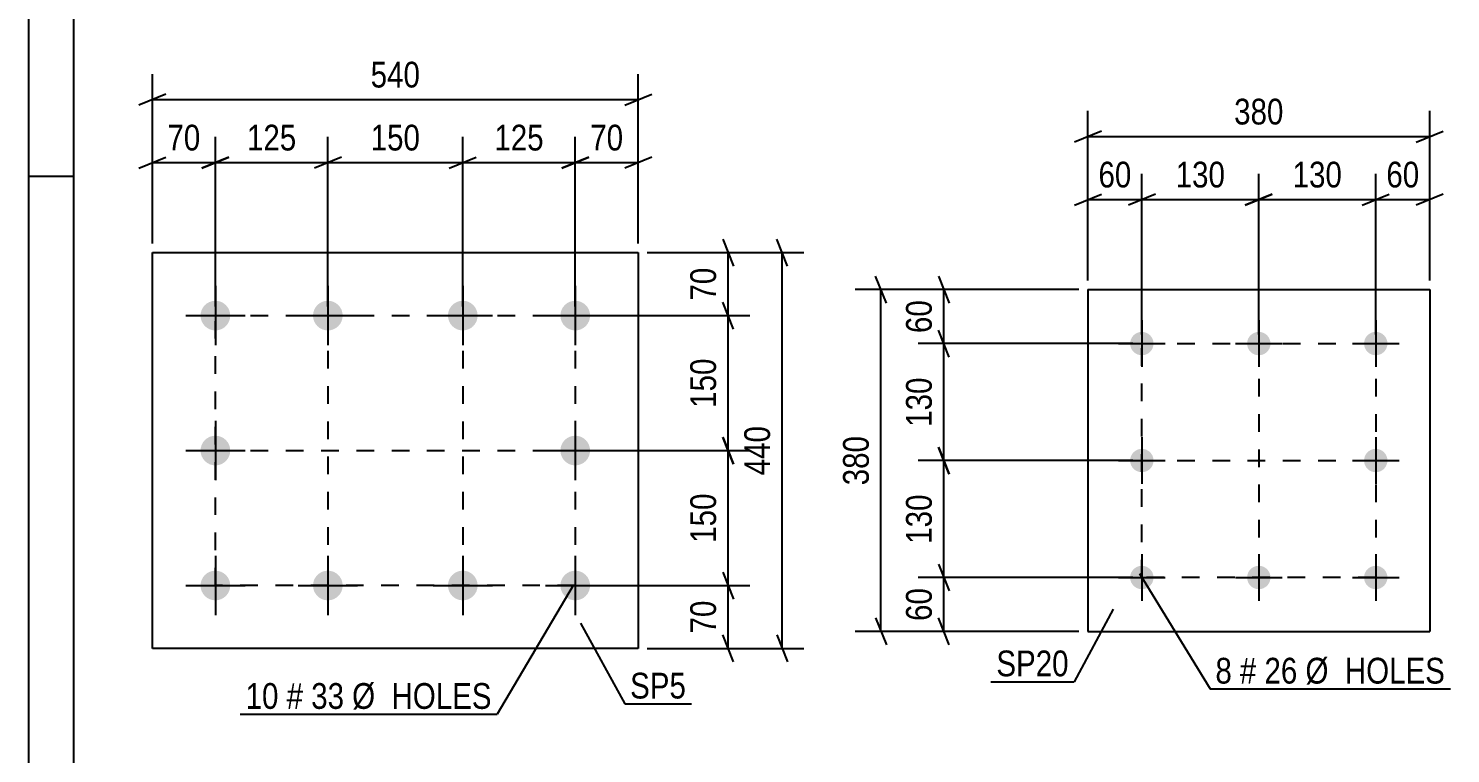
# Model space of a CAD drawing. Header units: millimetres. Extents: x 0 to 420, y 0 to 297.
# Drawn here: x 0 to 158.1, y 84.9 to 165.5 of the extents above; entities that cross this region are included whole.
import ezdxf

# ---------------------------------------------------------------- set-up
doc = ezdxf.new("R2010")
doc.units = ezdxf.units.MM
doc.linetypes.add('DXK_LINE_DOT2', pattern=[3.9198, 1.9599, -1.9599])
doc.styles.add('Arial Narrow', font='ARIALN.TTF', dxfattribs={"height": 0.2})

# ---------------------------------------------------------------- blocks, each defined once
blk = doc.blocks.new('Unknown-284856704-1134')
at = {"color": 5, "linetype": 'Continuous'}
for p, q in [((0, 297), (0, 0)), ((5, 292), (5, 5)), ((5, 149), (0, 149))]:
    blk.add_line(p, q, dxfattribs=at)
blk = doc.blocks.new('Part-284856704-8885 - 8884')
at = {"color": 2, "linetype": 'Continuous'}
for p, q in [((117.76, 136.43), (117.76, 98.43)), ((117.76, 136.43), (155.76, 136.43)), ((155.76, 136.43), (155.76, 98.43)), ((117.76, 98.43), (155.76, 98.43))]:
    blk.add_line(p, q, dxfattribs=at)
blk = doc.blocks.new('Bolt-284856704-8886 - 8884')
at = {"linetype": 'Continuous'}
for points in [[(123.76, 131.73, -1), (123.76, 129.13, -1)], [(136.76, 131.73, -1), (136.76, 129.13, -1)], [(149.76, 131.73, -1), (149.76, 129.13, -1)], [(123.76, 118.73, -1), (123.76, 116.13, -1)], [(149.76, 118.73, -1), (149.76, 116.13, -1)], [(123.76, 105.73, -1), (123.76, 103.13, -1)], [(136.76, 105.73, -1), (136.76, 103.13, -1)], [(149.76, 105.73, -1), (149.76, 103.13, -1)]]:
    blk.add_hatch(color=1, dxfattribs=at).paths.add_polyline_path(points)
at = {"color": 1, "linetype": 'Continuous'}
for p, q in [((123.76, 133.03), (123.76, 127.83)), ((136.76, 133.03), (136.76, 127.83)), ((149.76, 133.03), (149.76, 127.83)), ((121.16, 130.43), (126.36, 130.43)), ((134.16, 130.43), (139.36, 130.43)), ((147.16, 130.43), (152.36, 130.43)), ((123.76, 120.03), (123.76, 114.83)), ((149.76, 120.03), (149.76, 114.83)), ((121.16, 117.43), (126.36, 117.43)), ((147.16, 117.43), (152.36, 117.43)), ((123.76, 107.03), (123.76, 101.83)), ((136.76, 107.03), (136.76, 101.83)), ((149.76, 107.03), (149.76, 101.83)), ((121.16, 104.43), (126.36, 104.43)), ((134.16, 104.43), (139.36, 104.43)), ((147.16, 104.43), (152.36, 104.43))]:
    blk.add_line(p, q, dxfattribs=at)
blk = doc.blocks.new('Part-284856704-8923 - 8922')
at = {"color": 2, "linetype": 'Continuous'}
for p, q in [((13.78, 96.54), (13.78, 140.54)), ((13.78, 140.54), (67.78, 140.54)), ((67.78, 140.54), (67.78, 96.54)), ((67.78, 96.54), (13.78, 96.54))]:
    blk.add_line(p, q, dxfattribs=at)
blk = doc.blocks.new('Bolt-284856704-8924 - 8922')
at = {"linetype": 'Continuous'}
for points in [[(20.78, 135.19, -1), (20.78, 131.89, -1)], [(33.28, 135.19, -1), (33.28, 131.89, -1)], [(48.28, 135.19, -1), (48.28, 131.89, -1)], [(60.78, 135.19, -1), (60.78, 131.89, -1)], [(20.78, 120.19, -1), (20.78, 116.89, -1)], [(60.78, 120.19, -1), (60.78, 116.89, -1)], [(20.78, 105.19, -1), (20.78, 101.89, -1)], [(33.28, 105.19, -1), (33.28, 101.89, -1)], [(48.28, 105.19, -1), (48.28, 101.89, -1)], [(60.78, 105.19, -1), (60.78, 101.89, -1)]]:
    blk.add_hatch(color=1, dxfattribs=at).paths.add_polyline_path(points)
at = {"color": 1, "linetype": 'Continuous'}
for p, q in [((20.78, 136.84), (20.78, 130.24)), ((33.28, 136.84), (33.28, 130.24)), ((48.28, 136.84), (48.28, 130.24)), ((60.78, 136.84), (60.78, 130.24)), ((17.48, 133.54), (24.08, 133.54)), ((29.98, 133.54), (36.58, 133.54)), ((44.98, 133.54), (51.58, 133.54)), ((57.48, 133.54), (64.08, 133.54)), ((20.78, 121.84), (20.78, 115.24)), ((60.78, 121.84), (60.78, 115.24)), ((17.48, 118.54), (24.08, 118.54)), ((57.48, 118.54), (64.08, 118.54)), ((20.78, 106.84), (20.78, 100.24)), ((33.28, 106.84), (33.28, 100.24)), ((48.28, 106.84), (48.28, 100.24)), ((60.78, 106.84), (60.78, 100.24)), ((17.48, 103.54), (24.08, 103.54)), ((29.98, 103.54), (36.58, 103.54)), ((44.98, 103.54), (51.58, 103.54)), ((57.48, 103.54), (64.08, 103.54))]:
    blk.add_line(p, q, dxfattribs=at)
blk = doc.blocks.new('Rectangle-284856704-11395 - 8884')
at = {"color": 1, "linetype": 'DXK_LINE_DOT2'}
blk.add_lwpolyline([(123.76, 130.43), (149.76, 130.43), (149.76, 104.43), (123.76, 104.43), (123.76, 130.43)], close=True, dxfattribs=at)
blk = doc.blocks.new('Rectangle-284856704-11364 - 8922')
at = {"color": 1, "linetype": 'DXK_LINE_DOT2'}
blk.add_lwpolyline([(20.78, 133.54), (60.78, 133.54), (60.78, 103.54), (20.78, 103.54), (20.78, 133.54)], close=True, dxfattribs=at)
blk = doc.blocks.new('Line-284856704-11405 - 8884')
at = {"color": 1, "linetype": 'DXK_LINE_DOT2'}
blk.add_line((123.76, 117.43), (149.76, 117.43), dxfattribs=at)
blk = doc.blocks.new('Line-284856704-11374 - 8922')
at = {"color": 1, "linetype": 'DXK_LINE_DOT2'}
blk.add_line((20.78, 118.54), (60.78, 118.54), dxfattribs=at)
blk = doc.blocks.new('Line-284856704-11412 - 8884')
at = {"color": 1, "linetype": 'DXK_LINE_DOT2'}
blk.add_line((136.76, 130.43), (136.76, 104.43), dxfattribs=at)
blk = doc.blocks.new('Line-284856704-11381 - 8922')
at = {"color": 1, "linetype": 'DXK_LINE_DOT2'}
blk.add_line((33.28, 133.54), (33.28, 103.54), dxfattribs=at)
blk = doc.blocks.new('Line-284856704-11388 - 8922')
at = {"color": 1, "linetype": 'DXK_LINE_DOT2'}
blk.add_line((48.28, 133.54), (48.28, 103.54), dxfattribs=at)
blk = doc.blocks.new('StraightDimension-284856704-11667 - 8884')
at = {"color": 7, "linetype": 'Continuous'}
for p, q in [((136.76, 131.43), (136.76, 149.28)), ((149.76, 131.43), (149.76, 149.28)), ((138.26, 147.03), (135.26, 145.83)), ((148.26, 145.83), (151.26, 147.03)), ((136.76, 146.43), (149.76, 146.43))]:
    blk.add_line(p, q, dxfattribs=at)
at = {"color": 0}
blk.add_wipeout([(146.61, 147.18), (146.61, 151.38), (139.92, 151.38), (139.92, 147.18)], dxfattribs=at)
at = {"color": 3, "style": 'Arial Narrow'}
blk.add_text('130', height=2.863, dxfattribs=at).set_placement((140.52, 147.78))
blk = doc.blocks.new('StraightDimension-284856704-9248 - 8884')
at = {"color": 7, "linetype": 'Continuous'}
for p, q in [((101.16, 105.93), (102.36, 102.93)), ((122.76, 104.43), (98.91, 104.43)), ((101.76, 98.43), (101.76, 104.43)), ((102.36, 96.93), (101.16, 99.93)), ((116.76, 98.43), (98.91, 98.43))]:
    blk.add_line(p, q, dxfattribs=at)
at = {"color": 0}
blk.add_wipeout([(101.01, 103.85), (96.81, 103.85), (96.81, 99), (101.01, 99)], dxfattribs=at)
at = {"color": 3, "style": 'Arial Narrow'}
blk.add_text('60', height=2.863, rotation=90.0002, dxfattribs=at).set_placement((100.41, 99.6))
blk = doc.blocks.new('StraightDimension-284856704-9245 - 8884')
at = {"color": 7, "linetype": 'Continuous'}
for p, q in [((101.16, 137.93), (102.36, 134.93)), ((116.76, 136.43), (98.91, 136.43)), ((101.76, 130.43), (101.76, 136.43)), ((102.36, 128.93), (101.16, 131.93)), ((122.76, 130.43), (98.91, 130.43))]:
    blk.add_line(p, q, dxfattribs=at)
at = {"color": 0}
blk.add_wipeout([(101.01, 135.85), (96.81, 135.85), (96.81, 131), (101.01, 131)], dxfattribs=at)
at = {"color": 3, "style": 'Arial Narrow'}
blk.add_text('60', height=2.863, rotation=90.0002, dxfattribs=at).set_placement((100.41, 131.6))
blk = doc.blocks.new('StraightDimension-284856704-9261 - 8884')
at = {"color": 7, "linetype": 'Continuous'}
for p, q in [((95.36, 134.93), (94.16, 137.93)), ((116.76, 136.43), (91.91, 136.43)), ((94.76, 98.43), (94.76, 136.43)), ((94.16, 99.93), (95.36, 96.93)), ((116.76, 98.43), (91.91, 98.43))]:
    blk.add_line(p, q, dxfattribs=at)
at = {"color": 0}
blk.add_wipeout([(94.01, 120.77), (89.81, 120.77), (89.81, 114.08), (94.01, 114.08)], dxfattribs=at)
at = {"color": 3, "style": 'Arial Narrow'}
blk.add_text('380', height=2.863, rotation=90.0002, dxfattribs=at).set_placement((93.41, 114.68))
blk = doc.blocks.new('StraightDimension-284856704-9265 - 8884')
at = {"color": 7, "linetype": 'Continuous'}
for p, q in [((149.76, 131.43), (149.76, 149.28)), ((155.76, 137.43), (155.76, 149.28)), ((148.26, 145.83), (151.26, 147.03)), ((157.26, 147.03), (154.26, 145.83)), ((149.76, 146.43), (155.76, 146.43))]:
    blk.add_line(p, q, dxfattribs=at)
at = {"color": 0}
blk.add_wipeout([(155.19, 147.18), (155.19, 151.38), (150.34, 151.38), (150.34, 147.18)], dxfattribs=at)
at = {"color": 3, "style": 'Arial Narrow'}
blk.add_text('60', height=2.863, dxfattribs=at).set_placement((150.94, 147.78))
blk = doc.blocks.new('StraightDimension-284856704-9268 - 8884')
at = {"color": 7, "linetype": 'Continuous'}
for p, q in [((117.76, 137.43), (117.76, 149.28)), ((123.76, 131.43), (123.76, 149.28)), ((116.26, 145.83), (119.26, 147.03)), ((125.26, 147.03), (122.26, 145.83)), ((117.76, 146.43), (123.76, 146.43))]:
    blk.add_line(p, q, dxfattribs=at)
at = {"color": 0}
blk.add_wipeout([(123.19, 147.18), (123.19, 151.38), (118.34, 151.38), (118.34, 147.18)], dxfattribs=at)
at = {"color": 3, "style": 'Arial Narrow'}
blk.add_text('60', height=2.863, dxfattribs=at).set_placement((118.94, 147.78))
blk = doc.blocks.new('StraightDimension-284856704-9281 - 8884')
at = {"color": 7, "linetype": 'Continuous'}
for p, q in [((117.76, 137.43), (117.76, 156.28)), ((155.76, 137.43), (155.76, 156.28)), ((119.26, 154.03), (116.26, 152.83)), ((117.76, 153.43), (155.76, 153.43)), ((154.26, 152.83), (157.26, 154.03))]:
    blk.add_line(p, q, dxfattribs=at)
at = {"color": 0}
blk.add_wipeout([(140.11, 154.18), (140.11, 158.38), (133.42, 158.38), (133.42, 154.18)], dxfattribs=at)
at = {"color": 3, "style": 'Arial Narrow'}
blk.add_text('380', height=2.863, dxfattribs=at).set_placement((134.02, 154.78))
blk = doc.blocks.new('StraightDimension-284856704-11643 - 8884')
at = {"color": 7, "linetype": 'Continuous'}
for p, q in [((102.36, 115.93), (101.16, 118.93)), ((122.76, 117.43), (98.91, 117.43)), ((101.76, 104.43), (101.76, 117.43)), ((101.16, 105.93), (102.36, 102.93)), ((122.76, 104.43), (98.91, 104.43))]:
    blk.add_line(p, q, dxfattribs=at)
at = {"color": 0}
blk.add_wipeout([(101.01, 114.27), (96.81, 114.27), (96.81, 107.58), (101.01, 107.58)], dxfattribs=at)
at = {"color": 3, "style": 'Arial Narrow'}
blk.add_text('130', height=2.863, rotation=90.0002, dxfattribs=at).set_placement((100.41, 108.18))
blk = doc.blocks.new('StraightDimension-284856704-11645 - 8884')
at = {"color": 7, "linetype": 'Continuous'}
for p, q in [((102.36, 128.93), (101.16, 131.93)), ((122.76, 130.43), (98.91, 130.43)), ((101.76, 117.43), (101.76, 130.43)), ((101.16, 118.93), (102.36, 115.93)), ((122.76, 117.43), (98.91, 117.43))]:
    blk.add_line(p, q, dxfattribs=at)
at = {"color": 0}
blk.add_wipeout([(101.01, 127.27), (96.81, 127.27), (96.81, 120.58), (101.01, 120.58)], dxfattribs=at)
at = {"color": 3, "style": 'Arial Narrow'}
blk.add_text('130', height=2.863, rotation=90.0002, dxfattribs=at).set_placement((100.41, 121.18))
blk = doc.blocks.new('StraightDimension-284856704-11665 - 8884')
at = {"color": 7, "linetype": 'Continuous'}
for p, q in [((123.76, 131.43), (123.76, 149.28)), ((136.76, 131.43), (136.76, 149.28)), ((125.26, 147.03), (122.26, 145.83)), ((135.26, 145.83), (138.26, 147.03)), ((123.76, 146.43), (136.76, 146.43))]:
    blk.add_line(p, q, dxfattribs=at)
at = {"color": 0}
blk.add_wipeout([(133.61, 147.18), (133.61, 151.38), (126.92, 151.38), (126.92, 147.18)], dxfattribs=at)
at = {"color": 3, "style": 'Arial Narrow'}
blk.add_text('130', height=2.863, dxfattribs=at).set_placement((127.52, 147.78))
blk = doc.blocks.new('StraightDimension-284856704-9345 - 8922')
at = {"color": 7, "linetype": 'Continuous'}
for p, q in [((60.78, 134.54), (60.78, 153.39)), ((67.78, 141.54), (67.78, 153.39)), ((59.28, 149.94), (62.28, 151.14)), ((60.78, 150.54), (67.78, 150.54)), ((69.28, 151.14), (66.28, 149.94))]:
    blk.add_line(p, q, dxfattribs=at)
at = {"color": 0}
blk.add_wipeout([(66.71, 151.29), (66.71, 155.49), (61.85, 155.49), (61.85, 151.29)], dxfattribs=at)
at = {"color": 3, "style": 'Arial Narrow'}
blk.add_text('70', height=2.863, dxfattribs=at).set_placement((62.45, 151.89))
blk = doc.blocks.new('StraightDimension-284856704-9325 - 8922')
at = {"color": 7, "linetype": 'Continuous'}
for p, q in [((77.18, 142.04), (78.38, 139.04)), ((68.78, 140.54), (80.18, 140.54)), ((77.78, 133.54), (77.78, 140.54)), ((78.38, 132.04), (77.18, 135.04)), ((61.78, 133.54), (80.18, 133.54))]:
    blk.add_line(p, q, dxfattribs=at)
at = {"color": 0}
blk.add_wipeout([(77.03, 139.46), (72.83, 139.46), (72.83, 134.61), (77.03, 134.61)], dxfattribs=at)
at = {"color": 3, "style": 'Arial Narrow'}
blk.add_text('70', height=2.863, rotation=90.0002, dxfattribs=at).set_placement((76.43, 135.21))
blk = doc.blocks.new('StraightDimension-284856704-9328 - 8922')
at = {"color": 7, "linetype": 'Continuous'}
for p, q in [((77.18, 105.04), (78.38, 102.04)), ((61.78, 103.54), (80.18, 103.54)), ((77.78, 96.54), (77.78, 103.54)), ((78.38, 95.04), (77.18, 98.04)), ((68.78, 96.54), (80.18, 96.54))]:
    blk.add_line(p, q, dxfattribs=at)
at = {"color": 0}
blk.add_wipeout([(77.03, 102.46), (72.83, 102.46), (72.83, 97.61), (77.03, 97.61)], dxfattribs=at)
at = {"color": 3, "style": 'Arial Narrow'}
blk.add_text('70', height=2.863, rotation=90.0002, dxfattribs=at).set_placement((76.43, 98.21))
blk = doc.blocks.new('StraightDimension-284856704-9341 - 8922')
at = {"color": 7, "linetype": 'Continuous'}
for p, q in [((84.38, 139.04), (83.18, 142.04)), ((68.78, 140.54), (86.18, 140.54)), ((83.78, 96.54), (83.78, 140.54)), ((83.18, 98.04), (84.38, 95.04)), ((68.78, 96.54), (86.18, 96.54))]:
    blk.add_line(p, q, dxfattribs=at)
at = {"color": 0}
blk.add_wipeout([(83.03, 121.88), (78.83, 121.88), (78.83, 115.19), (83.03, 115.19)], dxfattribs=at)
at = {"color": 3, "style": 'Arial Narrow'}
blk.add_text('440', height=2.863, rotation=90.0002, dxfattribs=at).set_placement((82.43, 115.79))
blk = doc.blocks.new('StraightDimension-284856704-9349 - 8922')
at = {"color": 7, "linetype": 'Continuous'}
for p, q in [((13.78, 141.54), (13.78, 153.39)), ((20.78, 134.54), (20.78, 153.39)), ((12.28, 149.94), (15.28, 151.14)), ((13.78, 150.54), (20.78, 150.54)), ((22.28, 151.14), (19.28, 149.94))]:
    blk.add_line(p, q, dxfattribs=at)
at = {"color": 0}
blk.add_wipeout([(19.71, 151.29), (19.71, 155.49), (14.85, 155.49), (14.85, 151.29)], dxfattribs=at)
at = {"color": 3, "style": 'Arial Narrow'}
blk.add_text('70', height=2.863, dxfattribs=at).set_placement((15.45, 151.89))
blk = doc.blocks.new('StraightDimension-284856704-9365 - 8922')
at = {"color": 7, "linetype": 'Continuous'}
for p, q in [((13.78, 141.54), (13.78, 160.39)), ((67.78, 141.54), (67.78, 160.39)), ((15.28, 158.14), (12.28, 156.94)), ((66.28, 156.94), (69.28, 158.14)), ((13.78, 157.54), (67.78, 157.54))]:
    blk.add_line(p, q, dxfattribs=at)
at = {"color": 0}
blk.add_wipeout([(44.12, 158.29), (44.12, 162.49), (37.44, 162.49), (37.44, 158.29)], dxfattribs=at)
at = {"color": 3, "style": 'Arial Narrow'}
blk.add_text('540', height=2.863, dxfattribs=at).set_placement((38.04, 158.89))
blk = doc.blocks.new('StraightDimension-284856704-11737 - 8922')
at = {"color": 7, "linetype": 'Continuous'}
for p, q in [((78.38, 117.04), (77.18, 120.04)), ((61.78, 118.54), (80.18, 118.54)), ((77.78, 103.54), (77.78, 118.54)), ((77.18, 105.04), (78.38, 102.04)), ((61.78, 103.54), (80.18, 103.54))]:
    blk.add_line(p, q, dxfattribs=at)
at = {"color": 0}
blk.add_wipeout([(77.03, 114.38), (72.83, 114.38), (72.83, 107.69), (77.03, 107.69)], dxfattribs=at)
at = {"color": 3, "style": 'Arial Narrow'}
blk.add_text('150', height=2.863, rotation=90.0002, dxfattribs=at).set_placement((76.43, 108.29))
blk = doc.blocks.new('StraightDimension-284856704-11739 - 8922')
at = {"color": 7, "linetype": 'Continuous'}
for p, q in [((78.38, 132.04), (77.18, 135.04)), ((61.78, 133.54), (80.18, 133.54)), ((77.78, 118.54), (77.78, 133.54)), ((77.18, 120.04), (78.38, 117.04)), ((61.78, 118.54), (80.18, 118.54))]:
    blk.add_line(p, q, dxfattribs=at)
at = {"color": 0}
blk.add_wipeout([(77.03, 129.38), (72.83, 129.38), (72.83, 122.69), (77.03, 122.69)], dxfattribs=at)
at = {"color": 3, "style": 'Arial Narrow'}
blk.add_text('150', height=2.863, rotation=90.0002, dxfattribs=at).set_placement((76.43, 123.29))
blk = doc.blocks.new('StraightDimension-284856704-11741 - 8922')
at = {"color": 7, "linetype": 'Continuous'}
for p, q in [((20.78, 134.54), (20.78, 153.39)), ((33.28, 134.54), (33.28, 153.39)), ((19.28, 149.94), (22.28, 151.14)), ((20.78, 150.54), (33.28, 150.54)), ((34.78, 151.14), (31.78, 149.94))]:
    blk.add_line(p, q, dxfattribs=at)
at = {"color": 0}
blk.add_wipeout([(30.37, 151.29), (30.37, 155.49), (23.69, 155.49), (23.69, 151.29)], dxfattribs=at)
at = {"color": 3, "style": 'Arial Narrow'}
blk.add_text('125', height=2.863, dxfattribs=at).set_placement((24.29, 151.89))
blk = doc.blocks.new('StraightDimension-284856704-11743 - 8922')
at = {"color": 7, "linetype": 'Continuous'}
for p, q in [((33.28, 134.54), (33.28, 153.39)), ((48.28, 134.54), (48.28, 153.39)), ((34.78, 151.14), (31.78, 149.94)), ((33.28, 150.54), (48.28, 150.54)), ((46.78, 149.94), (49.78, 151.14))]:
    blk.add_line(p, q, dxfattribs=at)
at = {"color": 0}
blk.add_wipeout([(44.12, 151.29), (44.12, 155.49), (37.44, 155.49), (37.44, 151.29)], dxfattribs=at)
at = {"color": 3, "style": 'Arial Narrow'}
blk.add_text('150', height=2.863, dxfattribs=at).set_placement((38.04, 151.89))
blk = doc.blocks.new('StraightDimension-284856704-11745 - 8922')
at = {"color": 7, "linetype": 'Continuous'}
for p, q in [((48.28, 134.54), (48.28, 153.39)), ((60.78, 134.54), (60.78, 153.39)), ((46.78, 149.94), (49.78, 151.14)), ((48.28, 150.54), (60.78, 150.54)), ((62.28, 151.14), (59.28, 149.94))]:
    blk.add_line(p, q, dxfattribs=at)
at = {"color": 0}
blk.add_wipeout([(57.87, 151.29), (57.87, 155.49), (51.19, 155.49), (51.19, 151.29)], dxfattribs=at)
at = {"color": 3, "style": 'Arial Narrow'}
blk.add_text('125', height=2.863, dxfattribs=at).set_placement((51.79, 151.89))
blk = doc.blocks.new('Mark-284856704-9583 - 8884')
at = {"color": 0}
for points in [[(133.76, 92.64), (133.76, 95.64), (131.94, 95.64), (131.94, 92.64)], [(136.49, 92.64), (136.49, 95.64), (134.66, 95.64), (134.66, 92.64)], [(141.05, 92.64), (141.05, 95.64), (137.39, 95.64), (137.39, 92.64)], [(157.47, 92.64), (157.47, 95.64), (141.95, 95.64), (141.95, 92.64)]]:
    blk.add_wipeout(points, dxfattribs=at)
for points in [[(133.76, 92.64), (133.76, 95.64), (131.94, 95.64), (131.94, 92.64)], [(136.49, 92.64), (136.49, 95.64), (134.66, 95.64), (134.66, 92.64)], [(141.05, 92.64), (141.05, 95.64), (137.39, 95.64), (137.39, 92.64)], [(157.47, 92.64), (157.47, 95.64), (141.95, 95.64), (141.95, 92.64)]]:
    blk.add_wipeout(points, dxfattribs=at)
at = {"color": 7, "linetype": 'Continuous'}
for p, q in [((123.51, 104.87), (131.34, 92.04)), ((131.34, 92.04), (158.07, 92.04))]:
    blk.add_line(p, q, dxfattribs=at)
at = {"color": 3, "style": 'Arial Narrow'}
for s, height, p in [('8', 2.86, (131.94, 92.64)), ('#', 2.86, (134.66, 92.64)), ('26', 2.863, (137.39, 92.64)), ('Ø  HOLES', 2.863, (141.95, 92.64))]:
    blk.add_text(s, height=height, dxfattribs=at).set_placement(p)
blk = doc.blocks.new('Mark-284856704-9580 - 8884')
at = {"color": 0}
blk.add_wipeout([(115.63, 93.45), (115.63, 96.45), (107.59, 96.45), (107.59, 93.45)], dxfattribs=at)
blk.add_wipeout([(115.63, 93.45), (115.63, 96.45), (107.59, 96.45), (107.59, 93.45)], dxfattribs=at)
at = {"color": 30, "linetype": 'Continuous'}
for p in [(120.58, 100.91), (106.99, 92.85)]:
    blk.add_line(p, (116.23, 92.85), dxfattribs=at)
at = {"color": 3, "style": 'Arial Narrow'}
blk.add_text('SP20', height=2.863, dxfattribs=at).set_placement((107.59, 93.45))
blk = doc.blocks.new('Mark-284856704-9594 - 8922')
at = {"color": 0}
blk.add_wipeout([(73.09, 90.98), (73.09, 93.98), (66.88, 93.98), (66.88, 90.98)], dxfattribs=at)
blk.add_wipeout([(73.09, 90.98), (73.09, 93.98), (66.88, 93.98), (66.88, 90.98)], dxfattribs=at)
at = {"color": 30, "linetype": 'Continuous'}
for p, q in [((61.38, 99.36), (66.28, 90.38)), ((66.28, 90.38), (73.69, 90.38))]:
    blk.add_line(p, q, dxfattribs=at)
at = {"color": 3, "style": 'Arial Narrow'}
blk.add_text('SP5', height=2.863, dxfattribs=at).set_placement((66.88, 90.98))
blk = doc.blocks.new('Mark-284856704-9597 - 8922')
at = {"color": 0}
for points in [[(27.8, 89.83), (27.8, 92.83), (24.14, 92.83), (24.14, 89.83)], [(30.53, 89.83), (30.53, 92.83), (28.7, 92.83), (28.7, 89.83)], [(35.08, 89.83), (35.08, 92.83), (31.43, 92.83), (31.43, 89.83)], [(51.51, 89.83), (51.51, 92.83), (35.98, 92.83), (35.98, 89.83)]]:
    blk.add_wipeout(points, dxfattribs=at)
for points in [[(27.8, 89.83), (27.8, 92.83), (24.14, 92.83), (24.14, 89.83)], [(30.53, 89.83), (30.53, 92.83), (28.7, 92.83), (28.7, 89.83)], [(35.08, 89.83), (35.08, 92.83), (31.43, 92.83), (31.43, 89.83)], [(51.51, 89.83), (51.51, 92.83), (35.98, 92.83), (35.98, 89.83)]]:
    blk.add_wipeout(points, dxfattribs=at)
at = {"color": 7, "linetype": 'Continuous'}
for p in [(60.54, 103.55), (23.54, 89.23)]:
    blk.add_line(p, (52.11, 89.23), dxfattribs=at)
at = {"color": 3, "style": 'Arial Narrow'}
for s, height, p in [('10', 2.863, (24.14, 89.83)), ('#', 2.86, (28.7, 89.83)), ('33', 2.863, (31.43, 89.83)), ('Ø  HOLES', 2.863, (35.98, 89.83))]:
    blk.add_text(s, height=height, dxfattribs=at).set_placement(p)

msp = doc.modelspace()

# ---------------------------------------------------------------- block references
for name in ['Unknown-284856704-1134', 'Part-284856704-8923 - 8922', 'Bolt-284856704-8924 - 8922', 'Part-284856704-8885 - 8884', 'Rectangle-284856704-11364 - 8922', 'Line-284856704-11381 - 8922', 'Line-284856704-11388 - 8922', 'Bolt-284856704-8886 - 8884', 'Rectangle-284856704-11395 - 8884', 'Line-284856704-11412 - 8884', 'Line-284856704-11374 - 8922', 'Line-284856704-11405 - 8884']:
    msp.add_blockref(name, (0, 0))

# ---------------------------------------------------------------- next in the draw order: block references
for name in ['StraightDimension-284856704-9349 - 8922', 'StraightDimension-284856704-9345 - 8922', 'StraightDimension-284856704-11667 - 8884', 'StraightDimension-284856704-9245 - 8884', 'StraightDimension-284856704-9248 - 8884', 'StraightDimension-284856704-9328 - 8922', 'Mark-284856704-9597 - 8922']:
    msp.add_blockref(name, (0, 0))

# ---------------------------------------------------------------- next in the draw order: block references
for name in ['StraightDimension-284856704-9265 - 8884', 'StraightDimension-284856704-9325 - 8922', 'StraightDimension-284856704-9261 - 8884']:
    msp.add_blockref(name, (0, 0))

# ---------------------------------------------------------------- next in the draw order: block references
for name in ['StraightDimension-284856704-9268 - 8884', 'StraightDimension-284856704-9341 - 8922', 'StraightDimension-284856704-11643 - 8884', 'Mark-284856704-9580 - 8884']:
    msp.add_blockref(name, (0, 0))

# ---------------------------------------------------------------- next in the draw order: block references
for name in ['StraightDimension-284856704-9365 - 8922', 'StraightDimension-284856704-9281 - 8884', 'StraightDimension-284856704-11645 - 8884', 'StraightDimension-284856704-11737 - 8922', 'Mark-284856704-9583 - 8884', 'Mark-284856704-9594 - 8922']:
    msp.add_blockref(name, (0, 0))

# ---------------------------------------------------------------- next in the draw order: block references
for name in ['StraightDimension-284856704-11741 - 8922', 'StraightDimension-284856704-11665 - 8884', 'StraightDimension-284856704-11739 - 8922']:
    msp.add_blockref(name, (0, 0))

# ---------------------------------------------------------------- next in the draw order: block references
msp.add_blockref('StraightDimension-284856704-11743 - 8922', (0, 0))

# ---------------------------------------------------------------- next in the draw order: block references
msp.add_blockref('StraightDimension-284856704-11745 - 8922', (0, 0))

doc.saveas('drawing.dxf')
